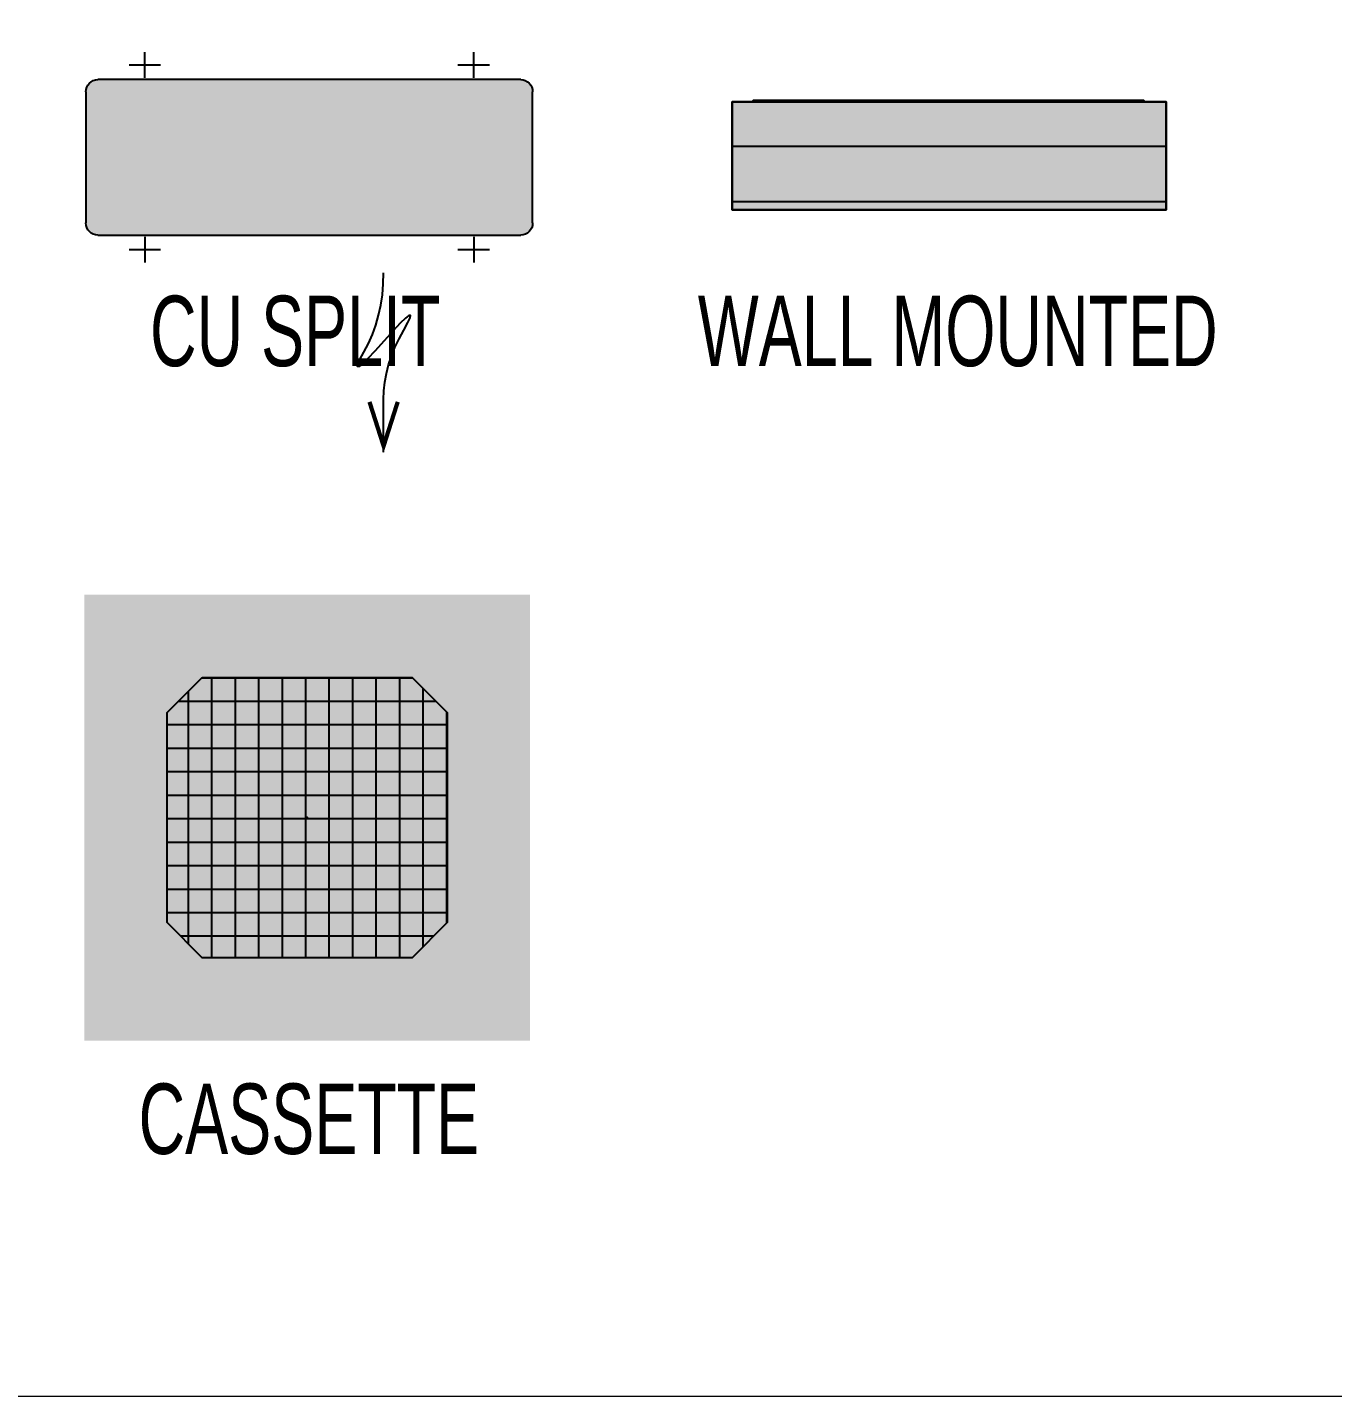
# Model space of a CAD drawing. Header units: millimetres. Extents: x 124879 to 135067, y 131669 to 140751.
# Drawn here: x 129507 to 132287, y 131669 to 134585 of the extents above; entities that cross this region are included whole.
import ezdxf
from ezdxf.enums import TextEntityAlignment as Align

# ---------------------------------------------------------------- set-up
doc = ezdxf.new("R2010")
doc.units = ezdxf.units.MM
doc.layers.get('0').update_dxf_attribs({"lineweight": 0})
for name, color, linetype, lineweight in [('Hvacequip', 4, 'Continuous', 25), ('Hvacequip-Shading', 253, 'Continuous', 0), ('HvacequipTag', 7, 'Continuous', 0), ('HvacText', 3, 'Continuous', 0)]:
    doc.layers.add(name, color=color, linetype=linetype, lineweight=lineweight)
doc.styles.add('HVACS', font='ARIALN.TTF', dxfattribs={"width": 0.8})

# ---------------------------------------------------------------- blocks, each defined once
blk = doc.blocks.new('Pod A estate (1)$0$673D3')
at = {"color": 252, "linetype": 'Continuous'}
for points in [[(-365.0000000000164, 154.9999999999027), (-365.0000000000164, 204.9999999999027)], [(-400.0000000000164, 179.9999999999027), (-330.0000000000164, 179.9999999999027)]]:
    blk.add_lwpolyline(points, dxfattribs=at)
blk = doc.blocks.new('Pod A estate (1)$0$673E4')
at = {"color": 252, "linetype": 'Continuous'}
for points in [[(364.9999999999836, 154.9999999998809), (364.9999999999836, 204.9999999998809)], [(329.9999999999836, 179.9999999998809), (399.9999999999836, 179.9999999998809)]]:
    blk.add_lwpolyline(points, dxfattribs=at)
blk = doc.blocks.new('Pod A estate (1)$0$6741E')
at = {"color": 1, "linetype": 'Continuous'}
blk.add_line((-164.9999999999181, -575.001539913105, 495), (-164.9999999999181, -472.0599105269837, 495), dxfattribs=at)
blk.add_lwpolyline([(-164.9999999999181, -472.0599105269837), (-165.6988961480529, -455.0878962557333), (-167.7955845924589, -438.1326004667069), (-171.2900653331326, -421.1940231599044), (-176.1823383700776, -404.2721643353259), (-182.472403703292, -387.367023992975), (-190.1602613327777, -370.4786021328443), (-199.2459112585311, -353.606898754934), (-209.7293534805576, -336.751913859255), (-218.8293691103027, -322.3416289003733), (-223.7647392592226, -312.8040253328697), (-224.5354639273155, -308.1391031567443), (-221.1415431145815, -308.3468623719971), (-213.5829768210224, -313.4273029786279), (-201.8597650466345, -323.3804249766333), (-185.9719077914215, -338.2062283660205), (-165.9194050553815, -357.9047131467858), (-145.8525366153499, -377.6175636315427), (-129.9215822481601, -392.4864641329048), (-118.1265419538158, -402.511414650872), (-110.4674157323134, -407.6924151854444), (-106.9442035836564, -408.0294657366182), (-107.5569055078413, -403.5225663044046), (-112.3055215048698, -394.1717168887924), (-121.190051574742, -379.9769174897854), (-131.4580082368921, -363.0157255621423), (-140.3569040107577, -345.3656985606328), (-147.8867388963336, -327.0268364852534), (-154.047512893625, -307.9991393360003), (-158.8392260026285, -288.2826071128773), (-162.261878223344, -267.8772398158878), (-164.3154695557751, -246.7830374450248), (-164.9999999999181, -225.0000000002917)], dxfattribs=at)
at = {"color": 1, "linetype": 'Continuous', "const_width": 8.235330350889761, "elevation": 495}
blk.add_lwpolyline([(-133.6612287433309, -476.8597259738169), (-164.9999999999181, -562.9622923547402), (-196.3387712565054, -476.8597259738169)], dxfattribs=at)
blk = doc.blocks.new('CU SPLIT')
at = {"layer": 'Hvacequip-Shading', "linetype": 'Continuous'}
h = blk.add_hatch(color=256, dxfattribs=at)
edge = h.paths.add_edge_path()
edge.add_line((-290.0000000014553, -373.9893617011306), (-289.9999999987466, 373.9893617031243))
edge.add_ellipse((-267.3437499987466, 373.9893617030423), major_axis=(-22.65624999999998, 8.258532698194441e-11), ratio=0.9273661041819512, start_angle=270.0000000000013, end_angle=360.00000000000136, ccw=False)
edge.add_line((-267.3437499986705, 395.0000000009146), (-22.65624999849211, 394.9999999999613))
edge.add_ellipse((-22.65624999857151, 373.989361702092), major_axis=(-22.65624999999672, 8.256017349153079e-11), ratio=0.9273661041819503, start_angle=179.999999999993, end_angle=269.99999999999284, ccw=False)
edge.add_line((1.425206619387609e-09, 373.9893617020069), (-1.450814579584403e-09, -373.9893617022541))
edge.add_ellipse((-22.65625000144709, -373.9893617021694), major_axis=(-22.65624999999628, 8.26356339627342e-11), ratio=0.9273661041819503, start_angle=89.99999999999409, end_angle=179.9999999999942, ccw=False)
edge.add_line((-22.65625000152606, -395.0000000000383), (-267.3437500015384, -394.999999999085))
edge.add_ellipse((-267.3437500014588, -373.9893617012159), major_axis=(-22.65624999999648, 8.246962092608396e-11), ratio=0.9273661041819525, start_angle=359.9999999999922, end_angle=449.99999999999227, ccw=False)
at = {"layer": 'Hvacequip', "linetype": 'Continuous'}
for p, q in [((-22.65624999849213, 394.9999999999613), (-267.3437499986636, 395.0000000009146)), ((-289.9999999987466, 373.9893617031244), (-290.0000000014553, -373.9893617011306)), ((-1.450814579584403e-09, -373.9893617022542), (1.425206619387609e-09, 373.9893617020007)), ((-267.3437500015384, -394.999999999085), (-22.65625000153348, -395.0000000000383))]:
    blk.add_line(p, q, dxfattribs=at)
at = {"layer": 'Hvacequip', "linetype": 'Continuous', "extrusion": (0, 0, -1)}
for centre, major_axis, ratio, start_param, end_param in [((-267.3437499987466, 373.9893617030423), (-22.65624999999981, 8.268091024547006e-11), 0.9273661041819506, -2.842170943040401e-14, 1.570796326795178), ((-22.65624999857594, 373.9893617020879), (-22.65625000000115, 8.259035768002897e-11), 0.9273661041819491, 1.570796326795215, 3.141592653590012), ((-267.3437500014553, -373.9893617012127), (-22.65624999999981, 8.214765624895479e-11), 0.9273661041819483, -1.570796326794594, -2.220446049250313e-16), ((-22.65625000144964, -373.9893617021671), (-22.65624999999885, 8.232876137984329e-11), 0.9273661041819505, 3.141592653590022, 4.712388980385019)]:
    blk.add_ellipse(centre, major_axis=major_axis, ratio=ratio, start_param=start_param, end_param=end_param, dxfattribs=at)
at = {"layer": 'Hvacequip', "linetype": 'Continuous', "extrusion": (0, 0, -1), "xscale": 0.8404255319148932, "yscale": 0.9062499999999999, "zscale": -1, "rotation": 270}
for name in ['Pod A estate (1)$0$673D3', 'Pod A estate (1)$0$6741E', 'Pod A estate (1)$0$673E4']:
    blk.add_blockref(name, (145.0000000001892, 4.656612873077393e-10), dxfattribs=at)
at = {"layer": 'Hvacequip', "linetype": 'Continuous', "xscale": 0.8404255319148932, "yscale": 0.9062499999999999, "rotation": 270}
for name in ['Pod A estate (1)$0$673D3', 'Pod A estate (1)$0$673E4']:
    blk.add_blockref(name, (-145.0000000001892, 4.656612873077393e-10), dxfattribs=at)
at = {"layer": 'HvacText', "style": 'HVACS', "flags": 1}
for tag in ['COE', 'EQMTAG', 'BOE']:
    blk.add_attdef(tag, (0, 0), '', height=100, dxfattribs=at)
blk = doc.blocks.new('6194B')
at = {"layer": 'Hvacequip-Shading', "color": 253}
blk.add_solid([(-474.7666214833735, -474.7666214833735), (474.7666214833716, -474.7666214834026), (-474.7666214833735, 474.7666214834026), (474.7666214833753, 474.7666214833735)], dxfattribs=at)
blk = doc.blocks.new('Cassette-g')
at = {"linetype": 'Continuous'}
h = blk.add_hatch(dxfattribs=at)
h.set_pattern_fill('_USER', color=252, scale=0.05263157894736842, double=1, pattern_type=0)
h.set_pattern_definition([(0, (4.786814219857517e-16, 0), (0, 0.05263157894736842), []), (90, (4.786814219857517e-16, 0), (-0.05263157894736842, 3.222754734598298e-18), [])])
h.paths.add_polyline_path([(-0.3142105263157894, -0.2352631578947368), (-0.3142105263157894, 0.2352631578947368), (-0.2352631578947368, 0.3142105263157894), (0.2352631578947373, 0.3142105263157894), (0.3142105263157899, 0.2352631578947368), (0.314210526315789, -0.2352631578947369), (0.2352631578947364, -0.3142105263157894), (-0.2352631578947368, -0.3142105263157893)])
at = {"color": 252, "linetype": 'Continuous', "elevation": -0.03684210526315789, "flags": 128}
blk.add_lwpolyline([(-0.3142105263157894, -0.2352631578947368), (-0.3142105263157894, 0.2352631578947368), (-0.2352631578947368, 0.3142105263157894), (0.2352631578947373, 0.3142105263157894), (0.3142105263157899, 0.2352631578947368), (0.314210526315789, -0.2352631578947369), (0.2352631578947364, -0.3142105263157894), (-0.2352631578947368, -0.3142105263157893)], close=True, dxfattribs=at)
at = {"color": 252, "linetype": 'Continuous'}
blk.add_point((0, 0, -0.03684210526315789), dxfattribs=at)
blk = doc.blocks.new('61958')
at = {"layer": 'Hvacequip'}
blk.add_blockref('Cassette-g', (0, 0, -0.9631578947368382), dxfattribs=at)
blk = doc.blocks.new('CASSETTE')
at = {"layer": 'Hvacequip', "linetype": 'Continuous', "rotation": 270}
blk.add_blockref('6194B', (0, -7.275957614183426e-12), dxfattribs=at)
at = {"layer": 'Hvacequip', "linetype": 'Continuous', "xscale": 950, "yscale": 950, "zscale": 35, "rotation": 270}
blk.add_blockref('61958', (0, -7.275957614183426e-12), dxfattribs=at)
at = {"layer": 'HvacText', "style": 'HVACS', "flags": 1}
for tag in ['COE', 'EQMTAG', 'BOE']:
    blk.add_attdef(tag, (0, 0), '', height=100, dxfattribs=at)
blk = doc.blocks.new('WALL MOUNTED')
at = {"layer": 'Hvacequip-Shading'}
h = blk.add_hatch(color=256, dxfattribs=at)
h.dxf.hatch_style = 1
h.paths.add_polyline_path([(-460.4850758280227, -2.948677113090525), (463.4337529411132, -2.948677113090525), (463.4337529411132, -232.9454919343407), (-460.4850758280227, -232.9454919343407)])
at = {"layer": 'Hvacequip', "linetype": 'Continuous', "flags": 128}
for points in [[(416.2549191316211, 0), (416.2549191316211, -2.948677113090525), (-416.2549191316211, -2.948677113090525), (-416.2549191316211, 0), (416.2549191316211, 0), (-416.2549191316211, 0), (-416.2549191316211, -2.948677113090525), (416.2549191316211, -2.948677113090525)], [(-460.4850758280227, -2.948677113090525), (463.4337529411132, -2.948677113090525), (463.4337529411132, -232.9454919343407), (-460.4850758280227, -232.9454919343407)], [(-460.4850758280227, -232.9454919343407), (463.4337529411132, -232.9454919343407), (-460.4850758280227, -232.9454919343407)]]:
    blk.add_lwpolyline(points, close=True, dxfattribs=at)
for points in [[(-460.4850758280227, -215.253429255783), (-460.4850758280227, -182.8179810117581), (-460.4850758280227, -144.4851785415522), (-460.4850758280227, -97.3063447320601), (463.4337529411132, -97.3063447320601), (463.4337529411132, -144.4851785415522), (463.4337529411132, -182.8179810117581), (463.4337529411132, -215.253429255783), (463.4337529411132, -232.9454919343407), (463.4337529411132, -215.253429255783), (463.4337529411132, -182.8179810117581), (463.4337529411132, -144.4851785415522), (463.4337529411132, -97.3063447320601), (463.4337529411132, -2.948677113090525), (-460.4850758280227, -2.948677113090525), (-460.4850758280227, -97.3063447320601), (-460.4850758280227, -144.4851785415522), (-460.4850758280227, -182.8179810117581), (-460.4850758280227, -215.253429255783), (-460.4850758280227, -232.9454919343407), (-460.4850758280227, -215.253429255783), (463.4337529411132, -215.253429255783)], [(463.4337529411132, -97.3063447320601), (463.4337529411132, -2.948677113090525), (-460.4850758280227, -2.948677113090525), (-460.4850758280227, -97.3063447320601)]]:
    blk.add_lwpolyline(points, dxfattribs=at)
at = {"layer": 'HvacText', "style": 'HVACS', "flags": 1}
for tag in ['COE', 'EQMTAG', 'BOE']:
    blk.add_attdef(tag, (0, 0), '', height=100, dxfattribs=at)

msp = doc.modelspace()

# ---------------------------------------------------------------- linework, layer by layer
at = {"layer": 'HvacText'}
msp.add_lwpolyline([(128839.9665078691, 136972.8473248394), (135067.352835139, 136972.8473248394), (135067.352835139, 131669.2042379384), (128839.9665078691, 131669.2042379384)], close=True, dxfattribs=at)

# ---------------------------------------------------------------- block references
at = {"layer": 'Hvacequip', "xscale": 1.141621621621622, "yscale": 1.204639175257732, "rotation": 270}
msp.add_blockref('CU SPLIT', (130107.3486634568, 134142.3464409598, 495), dxfattribs=at)
at = {"layer": 'Hvacequip'}
msp.add_blockref('WALL MOUNTED', (131468.8877339209, 134429.2684466912), dxfattribs=at)
at = {"layer": 'Hvacequip', "linetype": 'Continuous'}
msp.add_blockref('CASSETTE', (130102.8861032123, 132902.0732416408), dxfattribs=at)

# ---------------------------------------------------------------- texts
at = {"layer": 'HvacequipTag', "color": 7, "linetype": 'Continuous', "style": 'HVACS', "width": 0.8}
for s, p in [('CU SPLIT', (130077.4091713562, 133938.4409277556, -990)), ('WALL MOUNTED', (131488.6012511778, 133938.4409277556, -990)), ('CASSETTE', (130106.4795932661, 132260.9148559125, -990))]:
    msp.add_text(s, height=150, dxfattribs=at).set_placement(p, align=Align.MIDDLE)

doc.saveas('drawing.dxf')
